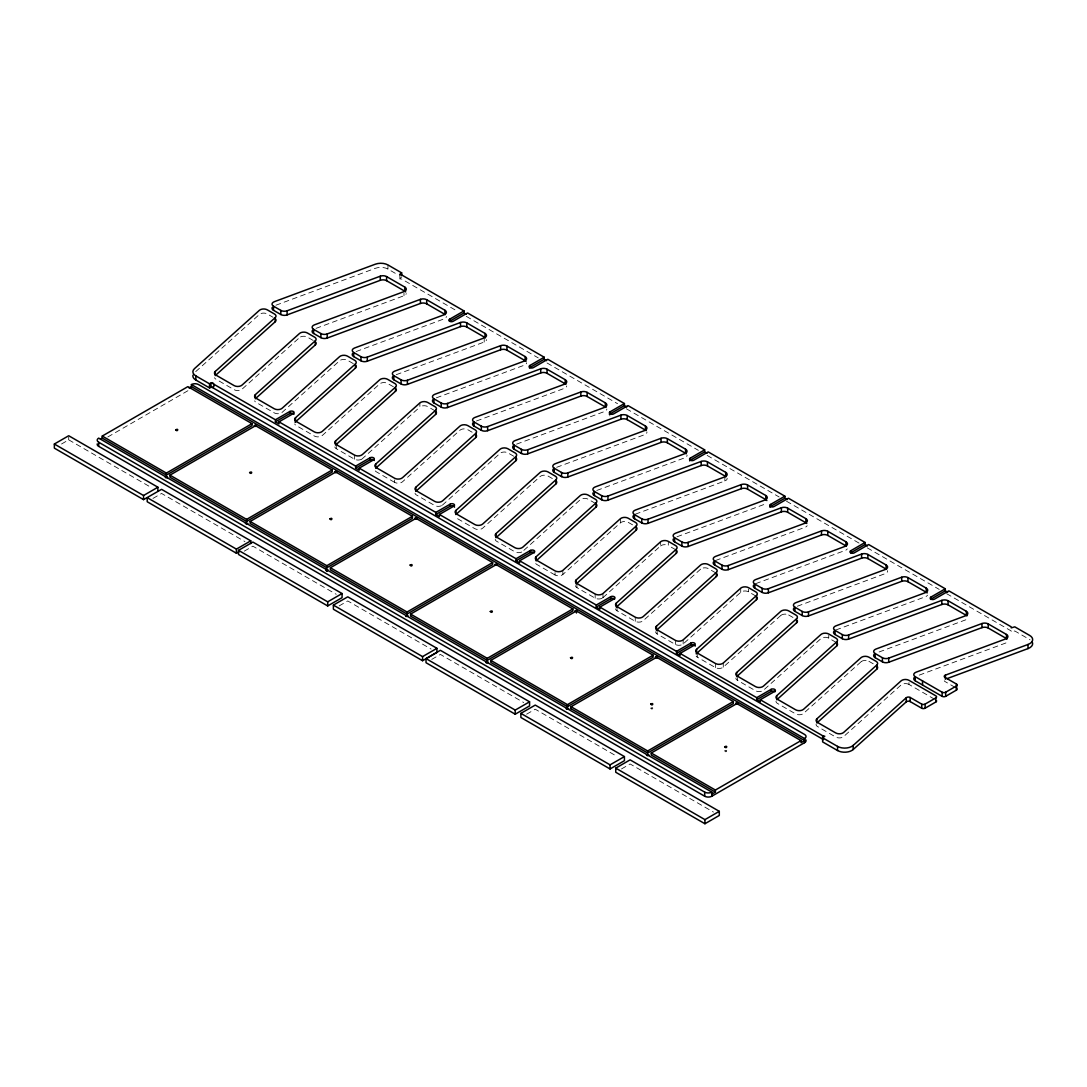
<?xml version="1.0" encoding="UTF-8"?>
<svg xmlns="http://www.w3.org/2000/svg" width="1087" height="1087" viewBox="0 0 1087 1087"><rect width="100%" height="100%" fill="white"/><g stroke="black" fill="none" stroke-linecap="round" stroke-linejoin="round"><path stroke-width="0.75" stroke-dasharray="5 3.75" d="M61.538 443.999L68.712 439.841L68.712 437.11M361.319 459.366A5.041 2.908 0 0 1 354.498 459.203L336.277 448.686L336.277 444.569M354.498 459.203L354.498 455.1M472.152 432.232L467.777 429.705A5.041 2.908 0 0 0 459.978 430.194L402.407 481.881A5.041 2.908 0 0 1 394.608 482.37L394.608 478.253M361.686 459.176A5.041 2.908 0 0 0 362.311 458.728L419.867 407.041L419.867 402.924M632.58 524.858L628.204 522.331A5.041 2.908 0 0 0 620.405 522.82L562.849 574.507A5.041 2.908 0 0 1 555.049 574.996L555.049 570.879M562.849 574.507L562.849 570.39M601.967 598.312A5.041 2.908 0 0 1 595.16 598.149L576.925 587.619L576.925 583.515M595.16 598.149L595.16 594.032M602.66 597.904A5.041 2.908 0 0 0 602.959 597.66L602.959 593.556M700.626 569.14L643.069 620.826A5.041 2.908 0 0 1 635.256 621.302L617.036 610.785L617.036 606.668M620.405 522.82L620.405 518.703M635.256 621.302L635.256 617.199M755.818 596.016L748.535 591.804A5.041 2.908 0 0 0 740.723 592.293L683.166 643.98A5.041 2.908 0 0 1 675.367 644.469L657.132 633.938L657.132 629.821M602.959 597.66L660.516 545.973L660.516 541.856M675.611 549.709L668.315 545.497L668.315 541.38M675.367 644.469L675.367 640.352M683.166 643.98L683.166 639.863M780.833 615.446L723.276 667.133A5.041 2.908 0 0 1 715.477 667.622L697.243 657.091L697.243 652.974M715.477 667.622L715.477 663.505M723.276 667.133L723.276 663.016M836.039 642.335L828.742 638.123A5.041 2.908 0 0 0 820.943 638.599L763.387 690.299A5.041 2.908 0 0 1 755.587 690.775L737.353 680.245L737.353 677.514M740.723 592.293L740.723 588.176M748.535 591.804L748.535 589.059M793.007 617.484L788.632 614.957L788.632 612.226M828.742 638.123L828.742 635.379M873.228 663.804L868.853 661.276L868.853 658.532M934.44 699.145L908.963 684.43L908.963 681.685M195.714 371.618L259.426 314.415A5.041 2.908 0 0 1 267.225 313.926L273.068 317.295M298.286 338.696L241.98 389.255A5.041 2.908 0 0 1 234.181 389.73L215.946 379.214A5.041 2.908 0 0 1 214.56 377.678M861.053 661.766L803.497 713.452A5.041 2.908 0 0 1 795.698 713.928L777.463 703.411A5.041 2.908 0 0 1 775.996 701.224M401.647 276.981L399.663 278.883L401.647 279.033L457.464 311.262M107.803 436.974L188.499 390.382M152.954 498.43L161.569 493.457L244.915 541.571M244.262 551.15L252.877 546.177L336.209 594.29M339.13 605.921L347.745 600.948L431.077 649.061M431.756 659.401L440.384 654.428L523.717 702.542M526.624 714.173L535.239 709.2L617.117 756.47M621.492 768.944L630.107 763.971L713.452 812.084M275.921 305.216L375.382 268.299A10.082 5.815 0 0 1 387.964 269.073L397.543 274.603M316.018 328.369L403.984 295.732A5.041 2.908 0 0 0 406.266 293.585M356.128 351.536L444.094 318.885A5.041 2.908 0 0 0 446.404 316.453M396.239 374.689L484.204 342.038A5.041 2.908 0 0 0 486.514 339.62M436.349 397.842L524.301 365.191A5.041 2.908 0 0 0 526.624 362.773M476.459 420.995L564.411 388.344A5.041 2.908 0 0 0 566.735 385.926M516.57 444.148L604.521 411.511A5.041 2.908 0 0 0 606.831 409.079M556.666 467.315L644.632 434.664A5.041 2.908 0 0 0 646.928 431.947M596.777 490.468L684.742 457.817A5.041 2.908 0 0 0 687.038 455.113M635.324 514.205L724.852 480.97A5.041 2.908 0 0 0 727.149 478.266M676.997 536.774L764.963 504.137A5.041 2.908 0 0 0 766.865 502.833M715.531 560.525L805.073 527.29A5.041 2.908 0 0 0 807.152 525.714M755.642 583.678L845.17 550.443A5.041 2.908 0 0 0 847.262 548.881M797.328 606.247L885.28 573.596A5.041 2.908 0 0 0 887.508 570.607M835.862 629.984L925.39 596.763A5.041 2.908 0 0 0 927.469 595.187M879.111 651.983L965.501 619.916A5.041 2.908 0 0 0 967.579 618.34M919.222 675.136L1005.611 643.069A5.041 2.908 0 0 0 1007.812 641.221M466.269 316.344L538.242 357.895M547.06 362.99L617.565 403.698M626.37 408.78L698.357 450.331M707.161 455.426L779.134 496.976M786.485 501.216L859.926 543.622M867.263 547.862L939.236 589.412M946.587 593.651L1011.209 630.963L1011.209 631.995L1014.782 630.963L1029.702 639.577A10.082 5.815 0 0 1 1030.041 639.795M313.178 340.448L307.336 337.079A5.041 2.908 0 0 0 299.536 337.568M353.289 363.601L347.446 360.232A5.041 2.908 0 0 0 339.647 360.721L282.09 412.408A5.041 2.908 0 0 1 274.291 412.897L256.056 402.367A5.041 2.908 0 0 1 254.671 400.845M393.385 386.768L387.556 383.398A5.041 2.908 0 0 0 379.757 383.874L322.2 435.561A5.041 2.908 0 0 1 314.401 436.05L296.167 425.52A5.041 2.908 0 0 1 294.767 423.998M434.963 410.764L427.667 406.552A5.041 2.908 0 0 0 419.867 407.041M513.716 456.227L507.887 452.858A5.041 2.908 0 0 0 500.074 453.347L442.518 505.034A5.041 2.908 0 0 1 441.906 505.482M552.359 478.552L547.984 476.024A5.041 2.908 0 0 0 540.185 476.5L482.628 528.2A5.041 2.908 0 0 1 474.829 528.676L456.594 518.146A5.041 2.908 0 0 1 455.154 516.407M595.391 503.39L588.094 499.178A5.041 2.908 0 0 0 580.295 499.667L522.738 551.354A5.041 2.908 0 0 1 522.453 551.585M715.708 572.863L708.425 568.65A5.041 2.908 0 0 0 701.237 568.678M394.608 482.37L376.387 471.84A5.041 2.908 0 0 1 374.933 470.087M555.049 574.996L536.815 564.466A5.041 2.908 0 0 1 535.347 562.495M68.712 439.841L152.058 487.968M955.065 687.351L944.956 681.508A2.514 1.454 0 0 1 944.277 680.761M724.852 476.867L724.852 480.97M484.204 339.293L484.204 342.038M403.984 292.987L403.984 295.732M399.867 273.883L399.867 278M387.964 264.956L387.964 269.073M610.065 415.954A2.514 1.454 0 0 1 609.671 415.642M336.277 448.686A5.041 2.908 0 0 1 334.823 446.934M908.963 684.43A5.041 2.908 0 0 0 901.164 684.919L843.607 736.606A5.041 2.908 0 0 1 835.808 737.095L817.573 726.564A5.041 2.908 0 0 1 816.133 724.159M861.339 661.521A5.041 2.908 0 0 1 868.853 661.276M737.353 680.245A5.041 2.908 0 0 1 735.885 678.071M781.132 615.215A5.041 2.908 0 0 1 788.632 614.957M697.243 657.091A5.041 2.908 0 0 1 696.183 656.195M657.132 633.938A5.041 2.908 0 0 1 655.665 631.751M617.036 610.785A5.041 2.908 0 0 1 615.555 608.815M660.516 545.973A5.041 2.908 0 0 1 668.315 545.497M576.925 587.619A5.041 2.908 0 0 1 575.444 585.662M521.76 552.006A5.041 2.908 0 0 1 514.939 551.829L496.705 541.312A5.041 2.908 0 0 1 495.237 539.342M441.539 505.686A5.041 2.908 0 0 1 434.718 505.523L416.484 494.993A5.041 2.908 0 0 1 415.044 493.253M724.676 750.9C726.673 753.807 728.086 748.658 724.676 750.9M650.746 708.153C652.431 711.129 654.36 706.061 650.746 708.153"/><path stroke-width="1.5" d="M157.9 491.338L157.9 487.221L68.712 435.738L54.35 444.026L54.35 448.143L143.538 499.626L161.569 489.34L250.757 540.837L250.757 543.582M98.686 446.349L98.686 442.232A5.041 2.908 -0.1 0 1 98.686 438.115L711.822 792.11L711.822 796.227A5.041 2.908 0 0 1 704.689 796.227L98.686 446.349A5.041 2.908 0 0 1 97.246 443.904M102.246 438.115L102.246 436.064L187.874 386.632L252.007 423.658L252.007 425.71L166.379 475.141L102.246 438.115L100.466 439.148M143.538 499.626L143.538 495.509L54.35 444.026M166.379 475.141L166.379 473.09L252.007 423.658M169.939 475.141L169.939 477.207L246.6 521.461L332.228 472.016L332.228 469.964L255.567 425.71L169.939 475.141L246.6 519.396L246.6 521.461M189.056 387.991L191.434 386.632L191.434 384.567A5.041 2.908 0 0 1 198.554 384.567L804.57 734.445A5.041 2.908 0 0 1 804.57 738.562L804.57 742.679L711.822 796.227M823.525 739.636L213.066 387.896L213.066 386.877L209.506 387.896L195.823 380.002L195.823 375.885A10.082 5.815 0 0 1 194.478 368.629L259.426 310.298A5.041 2.908 0 0 1 267.225 309.809L274.522 314.021A5.041 2.908 0 0 1 275.201 317.649L275.201 321.766L215.267 375.586L215.267 371.469L275.201 317.649M209.506 387.896L209.506 383.793L195.823 375.885M211.286 386.877C209.193 379.445 216.422 383.154 213.066 387.896M236.395 553.229L236.395 549.125L147.207 497.642L147.207 501.746L236.395 553.229L239.276 551.585M238.515 550.348L238.515 554.465L327.703 605.948L342.065 597.66L342.065 593.543L252.877 542.06L238.515 550.348L327.703 601.831L342.065 593.543M250.159 521.461L250.159 523.513L326.82 567.767L412.435 518.336L412.435 516.284L335.788 472.016L250.159 521.461L326.82 565.716L326.82 567.767M215.267 371.469A5.041 2.908 0 0 0 215.946 375.097L234.181 385.627A5.041 2.908 0 0 0 241.98 385.138L299.536 333.451A5.041 2.908 0 0 1 307.336 332.962L314.632 337.174A5.041 2.908 0 0 1 315.312 340.802L255.377 394.622L255.377 398.739L315.312 344.919A5.041 2.908 0 0 0 315.828 342.391M275.419 419.786L289.781 411.497A2.514 1.454 0 0 1 293.341 411.497A2.514 1.454 0 0 1 293.341 413.549L278.979 421.851L278.979 423.903L275.419 421.851L275.419 419.786L213.066 383.793M275.419 421.851L289.781 413.549L289.781 411.497M295.134 422.286A5.041 2.908 0 0 1 295.487 421.892L295.487 417.775L355.422 363.968A5.041 2.908 0 0 0 354.742 360.327L347.446 356.128A5.041 2.908 0 0 0 339.647 356.604L282.09 408.291A5.041 2.908 0 0 1 274.291 408.78L256.056 398.25A5.041 2.908 0 0 1 255.377 394.622M315.312 344.919L315.312 340.802M327.703 605.948L327.703 601.831M333.383 605.119L333.383 609.236L422.571 660.719L436.933 652.431L436.933 648.314L347.745 596.831L333.383 605.119L422.571 656.602L436.933 648.314M295.487 417.775A5.041 2.908 0 0 0 296.167 421.416L314.401 431.933A5.041 2.908 0 0 0 322.2 431.457L379.757 379.757A5.041 2.908 0 0 1 387.556 379.281L394.853 383.494A5.041 2.908 0 0 1 395.519 387.121L335.598 440.942L335.598 445.045L395.519 391.238A5.041 2.908 0 0 0 396.239 389.132M295.487 421.892L355.422 368.072L355.422 363.968M355.639 466.106L370.001 457.804A2.514 1.454 0 0 1 373.561 457.804A2.514 1.454 0 0 1 373.561 459.869L359.199 468.157L359.199 470.223L355.639 468.157L355.639 466.106L278.979 421.851M355.639 468.157L370.001 459.869L370.001 457.804M435.629 410.275L375.708 464.095L375.708 468.212L435.629 414.392L435.629 410.275A5.041 2.908 0 0 0 434.963 406.647L427.667 402.435A5.041 2.908 0 0 0 419.867 402.924L362.311 454.611A5.041 2.908 0 0 1 354.498 455.1L336.277 444.569A5.041 2.908 0 0 1 335.598 440.942M395.519 391.238L395.519 387.121M407.041 614.073L407.041 612.022L492.656 562.59L492.656 564.642L407.041 614.073L330.38 569.833L330.38 567.767L416.008 518.336L492.656 562.59M410.601 614.087L410.601 616.139L487.261 660.393L572.876 610.962L572.876 608.91L496.215 564.642L410.601 614.087L487.261 658.342L572.876 608.91M475.739 433.428L415.818 487.248L415.818 491.365L475.739 437.545L475.739 433.428A5.041 2.908 0 0 0 475.06 429.8L467.777 425.588A5.041 2.908 0 0 0 459.978 426.077L402.407 477.764A5.041 2.908 0 0 1 394.608 478.253L376.387 467.723A5.041 2.908 0 0 1 375.708 464.095M422.571 660.719L422.571 656.602M426.022 658.6L426.022 662.717L515.211 714.2L529.573 705.911L529.573 701.808L440.384 650.311L426.022 658.6L515.211 710.083L529.573 701.808M435.846 512.412L450.222 504.123A2.514 1.454 0 0 1 453.782 504.123A2.514 1.454 0 0 1 453.782 506.175L439.42 514.477L439.42 516.529L435.846 514.477L435.846 512.412L359.199 468.157M435.846 514.477L450.222 506.175L450.222 504.123M415.818 487.248A5.041 2.908 0 0 0 416.484 490.876L434.718 501.406A5.041 2.908 0 0 0 442.518 500.917L500.074 449.23A5.041 2.908 0 0 1 507.887 448.754L515.17 452.966A5.041 2.908 0 0 1 515.849 456.594L455.929 510.414L455.929 514.518L515.849 460.711A5.041 2.908 0 0 0 515.877 457.586M487.261 660.393L487.261 658.342M490.821 660.393L490.821 662.445L567.468 706.699L653.097 657.268L653.097 655.216L576.436 610.962L490.821 660.393L567.468 704.648L653.097 655.216M455.929 510.414A5.041 2.908 0 0 0 456.594 514.042L474.829 524.559A5.041 2.908 0 0 0 482.628 524.083L540.185 472.397A5.041 2.908 0 0 1 547.984 471.907L555.28 476.12A5.041 2.908 0 0 1 555.96 479.747L496.025 533.568L496.025 537.685L555.96 483.864A5.041 2.908 0 0 0 555.987 480.739M515.211 714.2L515.211 710.083M515.849 460.711L515.849 456.594M516.067 558.732L530.429 550.443A2.514 1.454 0 0 1 533.989 550.443A2.514 1.454 0 0 1 533.989 552.495L519.627 560.783L519.627 562.849L516.067 560.783L516.067 558.732L439.42 514.477M520.877 713.371L520.877 717.488L610.065 768.971L624.427 760.683L624.427 756.579L535.252 705.083L520.877 713.371L610.065 764.854L624.427 756.579M516.067 560.783L530.429 552.495L530.429 550.443M496.025 533.568A5.041 2.908 0 0 0 496.705 537.195L514.939 547.726A5.041 2.908 0 0 0 522.738 547.237L580.295 495.55A5.041 2.908 0 0 1 588.094 495.061L595.391 499.273A5.041 2.908 0 0 1 596.07 502.901L536.136 556.721L536.136 560.838L596.07 507.018A5.041 2.908 0 0 0 596.287 504.096M555.96 483.864L555.96 479.747M567.468 706.699L567.468 704.648M571.042 708.765L571.042 706.713L656.657 657.268L733.317 701.536L733.317 703.588L647.689 753.019L570.593 708.507M536.136 556.721A5.041 2.908 0 0 0 536.815 560.348L555.049 570.879A5.041 2.908 0 0 0 562.849 570.39L620.405 518.703A5.041 2.908 0 0 1 628.204 518.227L635.501 522.426A5.041 2.908 0 0 1 636.167 526.067L576.246 579.874L576.246 583.991L636.167 530.171A5.041 2.908 0 0 0 636.398 527.249M576.436 613.014L576.436 610.962M596.07 507.018L596.07 502.901M596.287 605.038L610.649 596.749A2.514 1.454 0 0 1 614.209 596.749A2.514 1.454 0 0 1 614.209 598.815L599.847 607.103L599.847 609.155L596.287 607.103L596.287 605.038L519.627 560.783M610.065 768.971L610.065 764.854M596.287 607.103L610.649 598.815L610.649 596.749M615.745 768.142L615.745 772.259L704.933 823.742L719.295 815.454L719.295 811.337L630.107 759.854L615.745 768.142L704.933 819.625L719.295 811.337M576.246 579.874A5.041 2.908 0 0 0 576.925 583.515L595.16 594.032A5.041 2.908 0 0 0 602.959 593.556L660.516 541.856A5.041 2.908 0 0 1 668.315 541.38L675.611 545.592A5.041 2.908 0 0 1 676.277 549.22L616.356 603.04L616.356 607.144L676.277 553.337A5.041 2.908 0 0 0 676.671 550.606M636.167 530.171L636.167 526.067M647.689 753.019L647.689 750.968L733.317 701.536M191.434 386.632L804.57 740.614L801.01 742.679L801.01 740.614L736.877 703.588L651.249 753.019L651.249 755.071L715.382 792.11L711.822 794.162M616.356 603.04A5.041 2.908 0 0 0 617.036 606.668L635.256 617.199A5.041 2.908 0 0 0 643.069 616.709L700.626 565.023A5.041 2.908 0 0 1 708.425 564.533L715.708 568.746A5.041 2.908 0 0 1 716.387 572.373L656.466 626.194L656.466 630.311L716.387 576.49A5.041 2.908 0 0 0 716.917 573.963M676.277 553.337L676.277 549.22M676.508 651.358L690.87 643.069A2.514 1.454 0 0 1 694.43 643.069A2.514 1.454 0 0 1 694.43 645.121L680.068 653.409L680.068 655.475L676.508 653.409L676.508 651.358L599.847 607.103M676.508 653.409L690.87 645.121L690.87 643.069M696.21 653.844A5.041 2.908 0 0 1 696.577 653.464L696.577 649.347L756.498 595.527A5.041 2.908 0 0 0 755.818 591.899L748.535 587.687A5.041 2.908 0 0 0 740.723 588.176L683.166 639.863A5.041 2.908 0 0 1 675.367 640.352L657.132 629.821A5.041 2.908 0 0 1 656.466 626.194M704.689 796.227L704.689 792.11L98.686 442.232M704.933 823.742L704.933 819.625M715.382 792.11L715.382 790.045L651.249 753.019M716.387 576.49L716.387 572.373M696.577 649.347A5.041 2.908 0 0 0 697.243 652.974L715.477 663.505A5.041 2.908 0 0 0 723.276 663.016L780.833 611.329A5.041 2.908 0 0 1 788.632 610.853L795.929 615.065A5.041 2.908 0 0 1 796.608 618.693L736.673 672.5L736.673 676.617L796.608 622.797A5.041 2.908 0 0 0 797.328 620.704M696.577 653.464L756.498 599.644L756.498 595.527M756.715 697.677L771.077 689.375A2.514 1.454 0 0 1 774.637 689.375A2.514 1.454 0 0 1 774.637 691.441L760.275 699.729L760.275 701.781L756.715 699.729L756.715 697.677L680.068 653.409M756.715 699.729L771.077 691.441L771.077 689.375M836.718 641.846L776.784 695.666L776.784 699.783L836.718 645.963L836.718 641.846A5.041 2.908 0 0 0 836.039 638.218L828.742 634.006A5.041 2.908 0 0 0 820.943 634.495L763.387 686.182A5.041 2.908 0 0 1 755.587 686.658L737.353 676.141A5.041 2.908 0 0 1 736.673 672.5M796.608 622.797L796.608 618.693M876.829 664.999L816.894 718.82L816.894 722.937L876.829 669.116L876.829 664.999A5.041 2.908 0 0 0 876.149 661.372L868.853 657.159A5.041 2.908 0 0 0 861.053 657.649L803.497 709.335A5.041 2.908 0 0 1 795.698 709.825L777.463 699.294A5.041 2.908 0 0 1 776.784 695.666M760.275 699.729L822.628 735.722L822.628 741.905L837.547 750.519A10.082 5.815 0 0 0 853.159 749.541L906.286 701.835A2.514 1.454 0 0 1 910.186 701.591L921.735 708.262A2.514 1.454 0 0 0 925.146 708.181L935.825 701.998A2.514 1.454 0 0 0 936.478 700.599M837.547 750.519L837.547 746.402L822.628 737.788L824.788 736.239L822.628 735.722M853.159 749.541L853.159 745.437L906.286 697.718A2.514 1.454 0 0 1 910.186 697.474L921.735 704.145A2.514 1.454 0 0 0 925.146 704.063L935.825 697.895A2.514 1.454 0 0 0 935.825 695.829L908.963 680.313A5.041 2.908 0 0 0 901.164 680.802L843.607 732.489A5.041 2.908 0 0 1 835.808 732.978L817.573 722.447A5.041 2.908 0 0 1 816.894 718.82M906.286 701.835L906.286 697.718M910.186 701.591L910.186 697.474M921.735 708.262L921.735 704.145M925.146 708.181L925.146 704.063M935.825 701.998L935.825 697.895M485.998 662.459L488.471 662.268L486.365 662.961M245.377 523.323L247.809 523.323L246.273 524.219M646.466 754.894L648.898 754.894L647.363 755.778M405.94 615.772L408.291 616.139L405.94 616.506M209.506 383.793L211.286 382.76M401.647 275.609L401.647 272.864L399.663 274.766L401.647 274.916L464 310.923L464 312.974L466.377 314.347M143.538 495.509L157.9 487.221M546.584 360.653L544.207 359.281L544.207 357.229L467.559 312.974L453.197 321.263A2.514 1.454 0 0 1 449.638 321.263A2.514 1.454 0 0 1 449.638 319.211L464 310.923M464 312.974L449.638 321.263L449.638 319.211M246.6 519.396L332.228 469.964M529.451 367.882A2.514 1.454 0 0 1 529.845 367.583A2.514 1.454 0 0 1 529.845 365.517L544.207 357.229M529.845 365.517L529.845 367.583L544.207 359.281M236.395 549.125L250.757 540.837M326.82 565.716L412.435 516.284M609.413 414.541A2.514 1.454 0 0 1 610.065 413.889A2.514 1.454 0 0 1 610.065 411.837L624.427 403.549L624.427 405.6L626.805 406.973M610.065 411.837L610.065 413.889L624.427 405.6M689.634 460.861A2.514 1.454 0 0 1 690.286 460.209A2.514 1.454 0 0 1 690.286 458.143L704.648 449.855L704.648 451.907L707.026 453.279M690.286 458.143L690.286 460.209L704.648 451.907M769.854 507.167A2.514 1.454 0 0 1 770.506 506.515A2.514 1.454 0 0 1 770.506 504.463L784.868 496.175L784.868 498.226L787.246 499.599M770.506 504.463L770.506 506.515L784.868 498.226M947.674 592.225L945.296 590.852L945.296 588.801L868.649 544.533L854.287 552.835A2.514 1.454 0 0 1 850.713 552.835A2.514 1.454 0 0 1 850.713 550.769L865.075 542.481L865.075 544.533L867.453 545.905M865.075 544.533L850.713 552.835L850.713 550.769M930.54 599.44A2.514 1.454 0 0 1 930.934 599.141A2.514 1.454 0 0 1 930.934 597.089L945.296 588.801M930.934 597.089L930.934 599.141L945.296 590.852M715.382 790.045L801.01 740.614M401.647 272.864L387.964 264.956A10.082 5.815 0 0 0 375.382 264.182L274.345 301.683A5.041 2.908 0 0 0 273.503 306.194L280.799 310.393A5.041 2.908 0 0 0 287.09 310.787L380.301 276.193A5.041 2.908 0 0 1 386.592 276.587L404.826 287.104A5.041 2.908 0 0 1 403.984 291.615L314.456 324.836A5.041 2.908 0 0 0 313.613 329.347L320.91 333.56A5.041 2.908 0 0 0 327.201 333.94L420.411 299.346A5.041 2.908 0 0 1 426.702 299.74L444.923 310.257A5.041 2.908 0 0 1 444.094 314.768L354.552 348.003A5.041 2.908 0 0 0 353.723 352.501L361.006 356.713A5.041 2.908 0 0 0 367.297 357.107L460.521 322.499A5.041 2.908 0 0 1 466.799 322.893L485.033 333.424A5.041 2.908 0 0 1 484.204 337.921L394.663 371.156A5.041 2.908 0 0 0 393.834 375.654L401.117 379.866A5.041 2.908 0 0 0 407.408 380.26L500.631 345.666A5.041 2.908 0 0 1 506.909 346.046L525.143 356.577A5.041 2.908 0 0 1 524.301 361.074L434.773 394.309A5.041 2.908 0 0 0 433.93 398.82L441.227 403.019A5.041 2.908 0 0 0 447.518 403.413L540.728 368.819A5.041 2.908 0 0 1 547.019 369.213L565.254 379.73A5.041 2.908 0 0 1 564.411 384.241L474.883 417.462A5.041 2.908 0 0 0 474.041 421.973L481.337 426.186A5.041 2.908 0 0 0 487.628 426.566L580.838 391.972A5.041 2.908 0 0 1 587.129 392.366L605.364 402.883A5.041 2.908 0 0 1 604.521 407.394L514.993 440.629A5.041 2.908 0 0 0 514.151 445.127L521.447 449.339A5.041 2.908 0 0 0 527.738 449.733L620.949 415.125A5.041 2.908 0 0 1 627.24 415.519L645.474 426.05A5.041 2.908 0 0 1 644.632 430.547L555.104 463.782A5.041 2.908 0 0 0 554.261 468.28L561.558 472.492A5.041 2.908 0 0 0 567.849 472.886L661.059 438.292A5.041 2.908 0 0 1 667.35 438.672L685.584 449.203A5.041 2.908 0 0 1 684.742 453.7L595.214 486.935A5.041 2.908 0 0 0 594.372 491.446L601.668 495.645A5.041 2.908 0 0 0 607.959 496.039L701.169 461.445A5.041 2.908 0 0 1 707.46 461.839L725.695 472.356A5.041 2.908 0 0 1 724.852 476.867L635.324 510.088A5.041 2.908 0 0 0 634.482 514.599L641.778 518.812A5.041 2.908 0 0 0 648.056 519.192L741.28 484.598A5.041 2.908 0 0 1 747.571 484.992L765.791 495.509A5.041 2.908 0 0 1 764.963 500.02L675.435 533.255A5.041 2.908 0 0 0 674.592 537.752L681.889 541.965A5.041 2.908 0 0 0 688.166 542.359L781.39 507.751A5.041 2.908 0 0 1 787.667 508.145L805.902 518.676A5.041 2.908 0 0 1 805.073 523.173L715.531 556.408A5.041 2.908 0 0 0 714.702 560.906L721.985 565.118A5.041 2.908 0 0 0 728.276 565.512L821.5 530.918A5.041 2.908 0 0 1 827.778 531.298L846.012 541.829A5.041 2.908 0 0 1 845.17 546.326L755.642 579.561A5.041 2.908 0 0 0 754.799 584.072L762.096 588.271A5.041 2.908 0 0 0 768.387 588.665L861.597 554.071A5.041 2.908 0 0 1 867.888 554.465L886.122 564.982A5.041 2.908 0 0 1 885.28 569.493L795.752 602.714A5.041 2.908 0 0 0 794.91 607.225L802.206 611.438A5.041 2.908 0 0 0 808.497 611.818L901.707 577.224A5.041 2.908 0 0 1 907.998 577.618L926.233 588.135A5.041 2.908 0 0 1 925.39 592.646L835.862 625.881A5.041 2.908 0 0 0 835.02 630.378L842.316 634.591A5.041 2.908 0 0 0 848.607 634.985L941.818 600.377A5.041 2.908 0 0 1 948.109 600.771L966.343 611.302A5.041 2.908 0 0 1 965.501 615.799L875.973 649.034A5.041 2.908 0 0 0 875.13 653.532L882.427 657.744A5.041 2.908 0 0 0 888.718 658.138L981.928 623.544A5.041 2.908 0 0 1 988.219 623.924L1006.453 634.455A5.041 2.908 0 0 1 1005.611 638.952L916.083 672.187A5.041 2.908 0 0 0 915.24 676.698L942.103 692.202A2.514 1.454 0 0 0 945.676 692.202L956.356 686.033A2.514 1.454 0 0 0 956.506 684.076L944.956 677.391A2.514 1.454 0 0 1 945.377 675.149L1028.017 644.469A10.082 5.815 0 0 0 1029.702 635.46L1014.782 626.846L1011.209 627.878L1011.209 626.846L948.856 590.852L934.494 599.141A2.514 1.454 0 0 1 930.934 599.141M914.656 677.106A5.041 2.908 0 0 0 915.24 680.802L942.103 696.319A2.514 1.454 0 0 0 945.676 696.319L956.356 690.15A2.514 1.454 0 0 0 956.506 688.18L956.506 684.076M568.093 709.39C570.444 708.004 564.955 707.433 566.572 709.281M272.266 307.376A5.041 2.908 0 0 0 273.503 310.298L280.799 314.51A5.041 2.908 0 0 0 287.09 314.904L380.301 280.31A5.041 2.908 0 0 1 386.592 280.691L404.826 291.221A5.041 2.908 0 0 1 405.709 291.914M312.54 330.258A5.041 2.908 0 0 0 313.613 333.464L320.91 337.663A5.041 2.908 0 0 0 327.201 338.057L420.411 303.463A5.041 2.908 0 0 1 426.702 303.857L444.923 314.374A5.041 2.908 0 0 1 445.262 314.591M352.65 353.411A5.041 2.908 0 0 0 353.723 356.618L361.006 360.83A5.041 2.908 0 0 0 367.297 361.21L460.521 326.616A5.041 2.908 0 0 1 466.799 327.01L485.033 337.541A5.041 2.908 0 0 1 485.373 337.744M392.978 376.306A5.041 2.908 0 0 0 393.834 379.771L401.117 383.983A5.041 2.908 0 0 0 407.408 384.377L500.631 349.769A5.041 2.908 0 0 1 506.909 350.163L525.143 360.694A5.041 2.908 0 0 1 526.026 361.387M433.088 399.472A5.041 2.908 0 0 0 433.93 402.924L441.227 407.136A5.041 2.908 0 0 0 447.518 407.53L540.728 372.936A5.041 2.908 0 0 1 547.019 373.317L565.254 383.847A5.041 2.908 0 0 1 565.892 384.295M473.456 422.381A5.041 2.908 0 0 0 474.041 426.09L481.337 430.303A5.041 2.908 0 0 0 487.628 430.683L580.838 396.089A5.041 2.908 0 0 1 587.129 396.483L605.364 407A5.041 2.908 0 0 1 605.989 407.448M513.567 445.534A5.041 2.908 0 0 0 514.151 449.244L521.447 453.456A5.041 2.908 0 0 0 527.738 453.836L620.949 419.242A5.041 2.908 0 0 1 627.24 419.636L645.474 430.153A5.041 2.908 0 0 1 646.099 430.601M553.677 468.687A5.041 2.908 0 0 0 554.261 472.397L561.558 476.609A5.041 2.908 0 0 0 567.849 477.003L661.059 442.395A5.041 2.908 0 0 1 667.35 442.789L685.584 453.32A5.041 2.908 0 0 1 686.21 453.768M592.999 492.9A5.041 2.908 0 0 0 594.372 495.55L601.668 499.762A5.041 2.908 0 0 0 607.959 500.156L701.169 465.562A5.041 2.908 0 0 1 707.46 465.943L725.695 476.473A5.041 2.908 0 0 1 726.021 476.69M633.232 515.781A5.041 2.908 0 0 0 634.482 518.716L641.778 522.915A5.041 2.908 0 0 0 648.056 523.309L741.28 488.715A5.041 2.908 0 0 1 747.571 489.109L765.791 499.626A5.041 2.908 0 0 1 766.892 500.577M673.342 538.935A5.041 2.908 0 0 0 674.592 541.87L681.889 546.082A5.041 2.908 0 0 0 688.166 546.462L781.39 511.868A5.041 2.908 0 0 1 787.667 512.262L805.902 522.779A5.041 2.908 0 0 1 806.799 523.486M713.629 561.816A5.041 2.908 0 0 0 714.702 565.023L721.985 569.235A5.041 2.908 0 0 0 728.276 569.629L821.5 535.021A5.041 2.908 0 0 1 827.778 535.415L846.012 545.946A5.041 2.908 0 0 1 846.352 546.15M753.739 584.983A5.041 2.908 0 0 0 754.799 588.176L762.096 592.388A5.041 2.908 0 0 0 768.387 592.782L861.597 558.188A5.041 2.908 0 0 1 867.888 558.569L886.122 569.099A5.041 2.908 0 0 1 886.462 569.316M794.067 607.878A5.041 2.908 0 0 0 794.91 611.342L802.206 615.555A5.041 2.908 0 0 0 808.497 615.935L901.707 581.341A5.041 2.908 0 0 1 907.998 581.735L926.233 592.252A5.041 2.908 0 0 1 927.116 592.945M834.177 631.031A5.041 2.908 0 0 0 835.02 634.495L842.316 638.708A5.041 2.908 0 0 0 848.607 639.088L941.818 604.494A5.041 2.908 0 0 1 948.109 604.888L966.343 615.405A5.041 2.908 0 0 1 966.968 615.853M874.546 653.939A5.041 2.908 0 0 0 875.13 657.649L882.427 661.861A5.041 2.908 0 0 0 888.718 662.255L981.928 627.647A5.041 2.908 0 0 1 988.219 628.041L1006.453 638.572A5.041 2.908 0 0 1 1007.078 639.02M946.967 678.668L1028.017 648.586A10.082 5.815 0 0 0 1032.079 641.751M166.732 477.9C169.749 476.785 163.865 475.63 165.509 477.723M416.335 519.043C419.582 517.398 412.421 517.398 415.682 519.043M326.494 571.178L327.445 571.259M326.494 570.526C330.299 570.593 325.448 567.55 325.72 570.186M624.427 403.549L547.78 359.281L533.418 367.583A2.514 1.454 0 0 1 529.845 367.583M704.648 449.855L627.987 405.6L613.625 413.889A2.514 1.454 0 0 1 610.065 413.889M784.868 496.175L708.208 451.907L693.846 460.209A2.514 1.454 0 0 1 690.286 460.209M865.075 542.481L788.428 498.226L774.066 506.515A2.514 1.454 0 0 1 770.506 506.515M191.434 384.567L804.57 738.562M102.246 436.064L166.379 473.09M330.38 567.767L407.041 612.022M571.042 706.713L647.689 750.968M1028.017 644.469L1028.017 648.586M1006.453 634.455L1006.453 638.572M988.219 623.924L988.219 628.041M981.928 623.544L981.928 627.647M966.343 611.302L966.343 615.405M956.356 686.033L956.356 690.15M948.109 600.771L948.109 604.888M945.676 692.202L945.676 696.319M945.377 675.149L945.377 679.266M942.103 692.202L942.103 696.319M941.818 600.377L941.818 604.494M926.233 588.135L926.233 592.252M922.537 680.897L922.537 685.014M915.24 676.698L915.24 680.802M907.998 577.618L907.998 581.735M901.707 577.224L901.707 581.341M888.718 658.138L888.718 662.255M886.122 564.982L886.122 569.099M882.427 657.744L882.427 661.861M875.13 653.532L875.13 657.649M867.888 554.465L867.888 558.569M861.597 554.071L861.597 558.188M848.607 634.985L848.607 639.088M846.012 541.829L846.012 545.946M842.316 634.591L842.316 638.708M835.02 630.378L835.02 634.495M827.778 531.298L827.778 535.415M821.5 530.918L821.5 535.021M808.497 611.818L808.497 615.935M805.902 518.676L805.902 522.779M802.206 611.438L802.206 615.555M794.91 607.225L794.91 611.342M787.667 508.145L787.667 512.262M781.39 507.751L781.39 511.868M768.387 588.665L768.387 592.782M765.791 495.509L765.791 499.626M762.096 588.271L762.096 592.388M754.799 584.072L754.799 588.176M747.571 484.992L747.571 489.109M741.28 484.598L741.28 488.715M728.276 565.512L728.276 569.629M725.695 472.356L725.695 476.473M721.985 565.118L721.985 569.235M714.702 560.906L714.702 565.023M707.46 461.839L707.46 465.943M701.169 461.445L701.169 465.562M688.166 542.359L688.166 546.462M685.584 449.203L685.584 453.32M681.889 541.965L681.889 546.082M674.592 537.752L674.592 541.87M667.35 438.672L667.35 442.789M661.059 438.292L661.059 442.395M648.056 519.192L648.056 523.309M645.474 426.05L645.474 430.153M641.778 518.812L641.778 522.915M634.482 514.599L634.482 518.716M627.24 415.519L627.24 419.636M620.949 415.125L620.949 419.242M607.959 496.039L607.959 500.156M605.364 402.883L605.364 407M601.668 495.645L601.668 499.762M594.372 491.446L594.372 495.55M587.129 392.366L587.129 396.483M580.838 391.972L580.838 396.089M567.849 472.886L567.849 477.003M565.254 379.73L565.254 383.847M561.558 472.492L561.558 476.609M554.261 468.28L554.261 472.397M547.019 369.213L547.019 373.317M540.728 368.819L540.728 372.936M527.738 449.733L527.738 453.836M525.143 356.577L525.143 360.694M521.447 449.339L521.447 453.456M514.151 445.127L514.151 449.244M506.909 346.046L506.909 350.163M500.631 345.666L500.631 349.769M487.628 426.566L487.628 430.683M485.033 333.424L485.033 337.541M481.337 426.186L481.337 430.303M474.041 421.973L474.041 426.09M466.799 322.893L466.799 327.01M460.521 322.499L460.521 326.616M447.518 403.413L447.518 407.53M444.923 310.257L444.923 314.374M441.227 403.019L441.227 407.136M433.93 398.82L433.93 402.924M426.702 299.74L426.702 303.857M420.411 299.346L420.411 303.463M407.408 380.26L407.408 384.377M404.826 287.104L404.826 291.221M401.117 379.866L401.117 383.983M393.834 375.654L393.834 379.771M386.592 276.587L386.592 280.691M380.301 276.193L380.301 280.31M367.297 357.107L367.297 361.21M361.006 356.713L361.006 360.83M353.723 352.501L353.723 356.618M327.201 333.94L327.201 338.057M320.91 333.56L320.91 337.663M313.613 329.347L313.613 333.464M287.09 310.787L287.09 314.904M280.799 310.393L280.799 314.51M273.503 306.194L273.503 310.298M435.452 411.09A5.041 2.908 0 0 1 435.629 414.392M370.001 459.869A2.514 1.454 0 0 1 374.213 460.521M195.823 380.002A10.082 5.815 0 0 1 192.942 375.192M289.781 413.549A2.514 1.454 0 0 1 293.993 414.201M275.582 319.034A5.041 2.908 0 0 1 275.201 321.766M853.159 745.437A10.082 5.815 0 0 1 837.547 746.402M450.222 506.175A2.514 1.454 0 0 1 452.966 505.863A2.514 1.454 0 0 1 454.515 507.208M530.429 552.495A2.514 1.454 0 0 1 534.396 552.794M876.638 665.815A5.041 2.908 0 0 1 876.829 669.116M836.528 642.662A5.041 2.908 0 0 1 836.718 645.963M757.136 597.334A5.041 2.908 0 0 1 756.498 599.644M475.562 434.257A5.041 2.908 0 0 1 475.739 437.545M355.938 365.558A5.041 2.908 0 0 1 355.422 368.072M610.649 598.815A2.514 1.454 0 0 1 614.617 599.114M690.87 645.121A2.514 1.454 0 0 1 693.615 644.808A2.514 1.454 0 0 1 695.164 646.154M771.077 691.441A2.514 1.454 0 0 1 775.045 691.74M711.822 792.11A5.041 2.908 0 0 1 704.689 792.11M805.875 739.867A5.041 2.908 0 0 1 804.57 742.679M249.616 472.56C251.817 475.399 252.891 470.223 249.616 472.56M490.278 611.492C492.452 614.345 493.552 609.168 490.278 611.492M724.676 746.783C726.673 749.69 728.086 744.541 724.676 746.783M175.686 429.8C177.534 432.735 179.206 427.626 175.686 429.8M254.358 425.52C256.192 428.468 257.877 423.359 254.358 425.52M334.565 471.84C336.413 474.774 338.084 469.666 334.565 471.84M329.864 518.812C331.698 521.746 333.383 516.638 329.864 518.812M495.006 564.466C496.841 567.4 498.525 562.292 495.006 564.466M575.227 610.772C577.061 613.72 578.746 608.611 575.227 610.772M570.512 657.744C572.36 660.692 574.031 655.583 570.512 657.744M655.434 657.091C657.282 660.026 658.953 654.917 655.434 657.091M735.654 703.398C737.489 706.346 739.174 701.237 735.654 703.398M650.746 704.036C652.431 707.012 654.36 701.944 650.746 704.036M410.112 565.063C411.62 568.08 413.848 563.066 410.112 565.063"/></g></svg>
